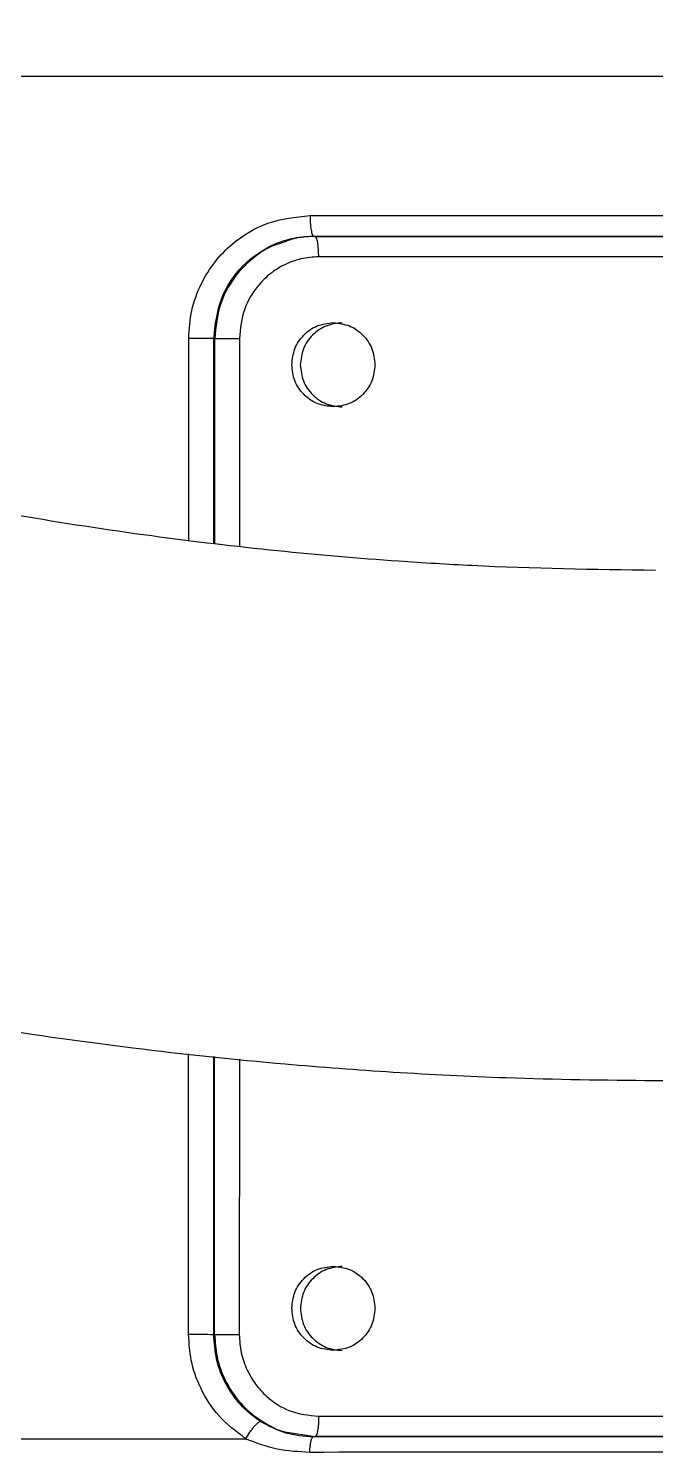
# Model space of a CAD drawing. Header units: millimetres. Extents: x 2271 to 4415, y 823 to 2339.
# Drawn here: x 3097.8 to 3122.4, y 1039 to 1095 of the extents above; entities that cross this region are included whole.
import ezdxf

# ---------------------------------------------------------------- set-up
doc = ezdxf.new("R2010")
doc.units = ezdxf.units.MM

msp = doc.modelspace()

# ---------------------------------------------------------------- linework, layer by layer
at = {"color": 7, "linetype": 'Continuous', "lineweight": 25}
for p, q in [((3108.978, 1086.812), (3109.04, 1086.8)), ((3109.083, 1086.746), (3109.04, 1086.8)), ((3104.079, 1074.88), (3104.08, 1082.801)), ((3105.099, 1082.793), (3105.063, 1082.8)), ((3105.063, 1074.764), (3105.063, 1082.8)), ((3105.099, 1074.76), (3105.099, 1082.793)), ((3106.067, 1082.791), (3106.067, 1074.645)), ((3104.078, 1043.734), (3104.078, 1054.75)), ((3105.062, 1043.733), (3105.062, 1054.646)), ((3105.097, 1043.739), (3105.098, 1054.643)), ((3106.066, 1054.54), (3106.065, 1043.738)), ((3105.062, 1043.733), (3105.097, 1043.739)), ((3107.847, 1039.926), (3109.036, 1039.734)), ((3109.036, 1039.734), (3108.959, 1039.721)), ((3109.08, 1039.786), (3109.036, 1039.734))]:
    msp.add_line(p, q, dxfattribs=at)
at = {"color": 7, "linetype": 'Continuous', "lineweight": 25, "flags": 128}
for points in [[(3096.796, 1093.077), (3101.781, 1093.081), (3106.861, 1093.083), (3112.013, 1093.085), (3117.213, 1093.087), (3122.437, 1093.087), (3127.664, 1093.087), (3132.868, 1093.086), (3138.027, 1093.084), (3143.117, 1093.081), (3148.116, 1093.078), (3153.001, 1093.074), (3157.75, 1093.069)], [(3045.478, 1039.514), (3046.37, 1039.525), (3047.614, 1039.536), (3049.204, 1039.547), (3051.135, 1039.557), (3053.396, 1039.568), (3055.977, 1039.578), (3058.867, 1039.587), (3062.052, 1039.596), (3065.517, 1039.605), (3069.246, 1039.613), (3073.223, 1039.62), (3077.428, 1039.627), (3081.842, 1039.633), (3086.446, 1039.639), (3091.217, 1039.644), (3096.134, 1039.648), (3101.173, 1039.652), (3106.313, 1039.654)]]:
    msp.add_lwpolyline(points, dxfattribs=at)
at = {"color": 7, "linetype": 'Continuous', "lineweight": 25}
for centre, radius, start, end in [((3104.337, 923.695), 159.106, 89.73825, 90.09254), ((3105.819, 1239.203), 156.412, 269.73624, 270.09082), ((3104.335, 884.626), 159.108, 89.73825, 90.09254), ((3105.818, 1200.154), 156.416, 269.73625, 270.09082)]:
    msp.add_arc(centre, radius, start, end, dxfattribs=at)
for points, knots in [([(3122.336, 1053.698), (3124.897, 1053.722), (3128.477, 1053.757), (3133.746, 1054.036), (3138.211, 1054.371), (3143.527, 1054.937), (3149.096, 1055.71), (3154.909, 1056.72), (3160.88, 1057.976), (3166.957, 1059.487), (3173.094, 1061.258), (3179.26, 1063.292), (3185.423, 1065.591), (3191.56, 1068.157), (3197.648, 1070.987), (3203.668, 1074.081), (3209.6, 1077.435), (3215.43, 1081.048), (3221.139, 1084.913), (3226.715, 1089.027), (3232.142, 1093.384), (3237.408, 1097.979), (3242.499, 1102.803), (3247.404, 1107.851), (3252.111, 1113.114), (3256.609, 1118.584), (3260.887, 1124.252), (3264.936, 1130.109), (3268.745, 1136.146), (3272.307, 1142.352), (3275.612, 1148.716), (3278.653, 1155.229), (3281.422, 1161.878), (3283.913, 1168.653), (3286.118, 1175.54), (3288.033, 1182.529), (3289.651, 1189.607), (3290.969, 1196.76), (3291.982, 1203.977), (3292.686, 1211.244), (3293.079, 1218.549), (3293.158, 1225.877), (3292.921, 1233.215), (3292.367, 1240.549), (3291.495, 1247.867), (3290.304, 1255.154), (3288.796, 1262.397), (3286.971, 1269.581), (3284.831, 1276.694), (3282.377, 1283.722), (3279.612, 1290.65), (3276.539, 1297.466), (3273.162, 1304.157), (3269.485, 1310.709), (3265.511, 1317.109), (3261.246, 1323.344), (3256.695, 1329.402), (3251.863, 1335.271), (3246.756, 1340.937), (3241.379, 1346.39), (3235.933, 1351.437), (3230.459, 1356.09), (3225.001, 1360.359), (3219.376, 1364.401), (3213.595, 1368.21), (3207.667, 1371.778), (3201.605, 1375.1), (3195.419, 1378.17), (3189.122, 1380.984), (3182.729, 1383.536), (3176.253, 1385.822), (3169.716, 1387.838), (3163.141, 1389.58), (3156.568, 1391.045), (3150.074, 1392.227), (3143.785, 1393.124), (3138.261, 1393.707), (3133.378, 1394.075), (3128.554, 1394.315), (3122.58, 1394.432), (3117.063, 1394.321), (3111.794, 1394.05), (3107.329, 1393.712), (3102.013, 1393.147), (3096.444, 1392.374), (3090.631, 1391.364), (3084.659, 1390.108), (3078.583, 1388.597), (3072.445, 1386.826), (3066.28, 1384.792), (3060.117, 1382.493), (3053.98, 1379.928), (3047.892, 1377.097), (3041.872, 1374.003), (3035.939, 1370.649), (3030.11, 1367.037), (3024.401, 1363.171), (3018.825, 1359.057), (3013.398, 1354.7), (3008.132, 1350.105), (3003.041, 1345.281), (2998.136, 1340.233), (2993.429, 1334.97), (2988.931, 1329.5), (2984.653, 1323.832), (2980.604, 1317.975), (2976.795, 1311.938), (2973.233, 1305.732), (2969.928, 1299.368), (2966.885, 1292.856), (2964.123, 1286.204), (2961.786, 1279.922), (2960.508, 1275.817), (2959.945, 1274.009)], [0, 0, 0, 0, 0.010207, 0.014274, 0.021037, 0.028056, 0.035587, 0.043451, 0.051578, 0.059911, 0.06841, 0.077044, 0.085791, 0.094634, 0.103558, 0.112554, 0.121612, 0.130726, 0.13989, 0.149098, 0.158347, 0.167633, 0.176954, 0.186306, 0.195688, 0.205098, 0.214535, 0.223996, 0.233481, 0.242989, 0.252518, 0.262068, 0.271639, 0.281229, 0.290838, 0.300466, 0.310113, 0.319778, 0.329461, 0.339162, 0.348881, 0.358618, 0.368373, 0.378146, 0.387938, 0.397748, 0.407578, 0.417427, 0.427296, 0.437185, 0.447097, 0.457031, 0.466988, 0.47697, 0.486979, 0.497016, 0.507082, 0.517181, 0.527315, 0.537488, 0.547704, 0.556915, 0.566123, 0.575327, 0.584526, 0.593719, 0.602905, 0.612082, 0.621247, 0.630396, 0.639524, 0.64862, 0.657668, 0.666638, 0.675463, 0.683979, 0.691963, 0.697606, 0.703501, 0.71122, 0.721427, 0.725494, 0.732257, 0.739276, 0.746807, 0.754671, 0.762798, 0.771131, 0.77963, 0.788264, 0.797011, 0.805853, 0.814778, 0.823774, 0.832832, 0.841946, 0.85111, 0.860318, 0.869567, 0.878853, 0.888174, 0.897526, 0.906908, 0.916318, 0.925755, 0.935216, 0.944701, 0.954208, 0.963738, 0.973288, 0.982858, 0.992449, 1, 1, 1, 1]), ([(2952.466, 1225.19), (2952.45, 1224.197), (2952.395, 1220.759), (2952.631, 1214.869), (2953.17, 1207.535), (2954.046, 1200.217), (2955.235, 1192.93), (2956.744, 1185.688), (2958.569, 1178.503), (2960.709, 1171.39), (2963.163, 1164.363), (2965.928, 1157.434), (2969, 1150.618), (2972.378, 1143.927), (2976.055, 1137.375), (2980.029, 1130.975), (2984.294, 1124.74), (2988.845, 1118.682), (2993.677, 1112.813), (2998.784, 1107.147), (3004.161, 1101.694), (3009.607, 1096.647), (3015.081, 1091.995), (3020.539, 1087.725), (3026.164, 1083.683), (3031.945, 1079.874), (3037.873, 1076.306), (3043.935, 1072.984), (3050.121, 1069.914), (3056.418, 1067.101), (3062.811, 1064.549), (3069.287, 1062.262), (3075.824, 1060.246), (3082.399, 1058.504), (3088.972, 1057.039), (3095.466, 1055.857), (3101.755, 1054.96), (3107.279, 1054.376), (3112.162, 1054.011), (3116.986, 1053.763), (3120.4, 1053.721), (3122.336, 1053.698)], [0, 0, 0, 0, 0.011098, 0.038456, 0.065866, 0.093327, 0.120841, 0.148408, 0.176031, 0.203709, 0.231446, 0.259243, 0.287104, 0.31503, 0.343027, 0.371097, 0.399245, 0.427478, 0.455801, 0.484223, 0.512754, 0.541404, 0.567237, 0.593062, 0.618875, 0.644675, 0.670459, 0.696222, 0.721959, 0.747663, 0.773323, 0.798921, 0.824432, 0.849809, 0.874965, 0.899718, 0.9236, 0.945993, 0.961817, 0.978352, 1, 1, 1, 1]), ([(3122.387, 1073.698), (3119.987, 1073.735), (3116.628, 1073.787), (3111.686, 1074.091), (3107.496, 1074.448), (3102.509, 1075.039), (3097.288, 1075.839), (3091.842, 1076.876), (3086.254, 1078.16), (3080.575, 1079.699), (3074.846, 1081.497), (3069.103, 1083.557), (3063.373, 1085.882), (3057.678, 1088.465), (3052.057, 1091.333), (3048.135, 1093.465), (3046.132, 1094.707), (3045.932, 1094.831)], [0, 0, 0, 0, 0.089708, 0.125509, 0.185041, 0.24684, 0.313151, 0.382408, 0.453986, 0.527384, 0.602246, 0.678309, 0.755372, 0.833285, 0.911926, 0.991202, 1, 1, 1, 1]), ([(3104.08, 1082.801), (3104.103, 1083.168), (3104.151, 1083.905), (3104.531, 1084.933), (3105.08, 1085.814), (3105.924, 1086.679), (3107.169, 1087.44), (3108.276, 1087.555), (3108.839, 1087.613)], [0, 0, 0, 0, 0.144955, 0.291072, 0.429926, 0.55636, 0.774114, 1, 1, 1, 1]), ([(3108.839, 1087.613), (3108.841, 1087.514), (3108.844, 1087.362), (3108.861, 1087.177), (3108.879, 1087.05), (3108.901, 1086.947), (3108.933, 1086.845), (3108.961, 1086.825), (3108.978, 1086.812)], [0, 0, 0, 0, 0.2398052, 0.3685843, 0.5, 0.6314158, 0.7601948, 1, 1, 1, 1]), ([(3105.063, 1082.8), (3105.122, 1083.326), (3105.24, 1084.378), (3106.143, 1085.713), (3107.222, 1086.451), (3108.207, 1086.766), (3108.721, 1086.797), (3108.978, 1086.812)], [0, 0, 0, 0, 0.250222, 0.500218, 0.74969, 0.874861, 1, 1, 1, 1]), ([(3107.748, 1086.548), (3107.603, 1086.503), (3107.203, 1086.378), (3106.626, 1085.988), (3105.881, 1085.283), (3105.237, 1084.199), (3105.144, 1083.246), (3105.099, 1082.793)], [0, 0, 0, 0, 0.093897, 0.258023, 0.422171, 0.724916, 1, 1, 1, 1]), ([(3109.04, 1086.8), (3108.758, 1086.789), (3108.312, 1086.773), (3107.9, 1086.608), (3107.748, 1086.548)], [0, 0, 0, 0, 0.632839, 1, 1, 1, 1]), ([(3108.978, 1086.812), (3111.262, 1086.812), (3115.83, 1086.814), (3120.453, 1086.814), (3122.765, 1086.814)], [0, 0, 0, 0, 0.5, 1, 1, 1, 1]), ([(3109.04, 1086.8), (3111.299, 1086.8), (3113.992, 1086.801), (3117.542, 1086.802), (3119.589, 1086.802), (3121.397, 1086.802), (3122.417, 1086.802), (3122.675, 1086.802), (3122.741, 1086.802), (3122.758, 1086.802), (3122.763, 1086.802), (3122.764, 1086.802), (3122.765, 1086.802), (3122.765, 1086.802)], [0, 0, 0, 0, 0.497027, 0.592231, 0.774282, 0.942828, 0.985336, 0.996149, 0.998944, 0.99969, 0.999899, 0.999963, 1, 1, 1, 1]), ([(3109.179, 1085.998), (3109.177, 1086.095), (3109.173, 1086.299), (3109.147, 1086.524), (3109.118, 1086.659), (3109.099, 1086.73), (3109.086, 1086.743), (3109.083, 1086.746)], [0, 0, 0, 0, 0.29566, 0.618308, 0.783604, 0.946574, 1, 1, 1, 1]), ([(3109.179, 1085.998), (3108.945, 1085.983), (3108.474, 1085.952), (3107.831, 1085.706), (3107.27, 1085.354), (3106.707, 1084.802), (3106.187, 1083.951), (3106.108, 1083.188), (3106.067, 1082.791)], [0, 0, 0, 0, 0.142859, 0.286474, 0.415247, 0.544304, 0.763146, 1, 1, 1, 1]), ([(3175.894, 1085.975), (3175.045, 1085.976), (3173.12, 1085.978), (3169.957, 1085.982), (3166.534, 1085.985), (3161.543, 1085.989), (3154.722, 1085.994), (3145.823, 1085.998), (3136.673, 1086), (3127.425, 1086.001), (3118.206, 1086.001), (3112.176, 1085.999), (3109.179, 1085.998)], [0, 0, 0, 0, 0.048952, 0.110958, 0.16991, 0.225807, 0.358661, 0.489986, 0.619783, 0.748051, 0.87479, 1, 1, 1, 1]), ([(3108.123, 1081.766), (3108.147, 1081.98), (3108.195, 1082.41), (3108.568, 1082.956), (3109.107, 1083.341), (3109.537, 1083.391), (3109.752, 1083.417)], [0, 0, 0, 0, 0.246716, 0.496183, 0.748181, 1, 1, 1, 1]), ([(3109.752, 1083.417), (3109.968, 1083.392), (3110.399, 1083.341), (3110.939, 1082.955), (3111.313, 1082.409), (3111.361, 1081.98), (3111.385, 1081.767)], [0, 0, 0, 0, 0.252568, 0.504589, 0.753637, 1, 1, 1, 1]), ([(3109.752, 1080.117), (3109.537, 1080.142), (3109.106, 1080.192), (3108.567, 1080.578), (3108.194, 1081.124), (3108.146, 1081.553), (3108.123, 1081.766)], [0, 0, 0, 0, 0.252697, 0.504909, 0.753898, 1, 1, 1, 1]), ([(3111.385, 1081.767), (3111.361, 1081.553), (3111.313, 1081.123), (3110.938, 1080.577), (3110.397, 1080.192), (3109.967, 1080.142), (3109.752, 1080.117)], [0, 0, 0, 0, 0.246955, 0.496409, 0.748277, 1, 1, 1, 1]), ([(3108.123, 1044.766), (3108.147, 1044.98), (3108.195, 1045.41), (3108.568, 1045.956), (3109.107, 1046.341), (3109.537, 1046.392), (3109.752, 1046.417)], [0, 0, 0, 0, 0.246716, 0.496183, 0.748181, 1, 1, 1, 1]), ([(3109.752, 1046.417), (3109.968, 1046.392), (3110.399, 1046.341), (3110.939, 1045.955), (3111.313, 1045.409), (3111.361, 1044.98), (3111.385, 1044.767)], [0, 0, 0, 0, 0.252568, 0.504589, 0.753637, 1, 1, 1, 1]), ([(3109.752, 1043.117), (3109.537, 1043.142), (3109.106, 1043.192), (3108.567, 1043.579), (3108.194, 1044.124), (3108.146, 1044.553), (3108.123, 1044.766)], [0, 0, 0, 0, 0.252697, 0.504909, 0.753898, 1, 1, 1, 1]), ([(3111.385, 1044.767), (3111.361, 1044.553), (3111.313, 1044.123), (3110.938, 1043.577), (3110.397, 1043.192), (3109.967, 1043.142), (3109.752, 1043.117)], [0, 0, 0, 0, 0.246955, 0.496409, 0.748277, 1, 1, 1, 1]), ([(3106.313, 1039.654), (3105.941, 1039.936), (3105.225, 1040.478), (3104.529, 1041.579), (3104.142, 1042.677), (3104.098, 1043.399), (3104.078, 1043.734)], [0, 0, 0, 0, 0.289317, 0.556861, 0.794359, 1, 1, 1, 1]), ([(3106.898, 1040.332), (3106.889, 1040.338), (3106.807, 1040.39), (3106.535, 1040.581), (3106.046, 1041.021), (3105.508, 1041.779), (3105.13, 1042.733), (3105.084, 1043.411), (3105.062, 1043.733)], [0, 0, 0, 0, 0.00842, 0.072905, 0.250214, 0.500148, 0.762303, 1, 1, 1, 1]), ([(3105.097, 1043.739), (3105.116, 1043.45), (3105.153, 1042.848), (3105.433, 1042.059), (3105.86, 1041.326), (3106.431, 1040.678), (3107.133, 1040.226), (3107.617, 1039.962), (3107.838, 1039.927), (3107.847, 1039.926)], [0, 0, 0, 0, 0.171291, 0.356774, 0.490954, 0.676469, 0.865666, 0.994174, 1, 1, 1, 1]), ([(3106.065, 1043.738), (3106.08, 1043.497), (3106.11, 1043.016), (3106.347, 1042.355), (3106.686, 1041.777), (3107.219, 1041.197), (3108.044, 1040.657), (3108.79, 1040.575), (3109.177, 1040.533)], [0, 0, 0, 0, 0.14404, 0.288565, 0.417763, 0.546793, 0.764831, 1, 1, 1, 1]), ([(3106.313, 1039.654), (3106.369, 1039.742), (3106.454, 1039.876), (3106.574, 1040.036), (3106.662, 1040.145), (3106.743, 1040.231), (3106.832, 1040.313), (3106.872, 1040.324), (3106.898, 1040.332)], [0, 0, 0, 0, 0.242638, 0.372608, 0.50472, 0.63614, 0.76412, 1, 1, 1, 1]), ([(3108.959, 1039.721), (3108.595, 1039.748), (3107.863, 1039.803), (3107.221, 1040.155), (3106.898, 1040.332)], [0, 0, 0, 0, 0.496296, 1, 1, 1, 1]), ([(3109.177, 1040.533), (3109.175, 1040.433), (3109.172, 1040.281), (3109.155, 1040.098), (3109.137, 1039.97), (3109.114, 1039.871), (3109.095, 1039.801), (3109.083, 1039.789), (3109.08, 1039.786)], [0, 0, 0, 0, 0.300445, 0.461774, 0.626406, 0.791044, 0.952392, 1, 1, 1, 1]), ([(3109.177, 1040.533), (3111.572, 1040.533), (3116.377, 1040.535), (3123.701, 1040.535), (3129.646, 1040.535), (3134.178, 1040.535), (3137.311, 1040.534), (3140.427, 1040.533), (3143.521, 1040.533), (3146.586, 1040.531), (3149.618, 1040.53), (3153.872, 1040.528), (3159.412, 1040.525), (3166.156, 1040.519), (3172.884, 1040.513), (3178.605, 1040.505), (3183.325, 1040.498), (3187.128, 1040.49), (3190.562, 1040.482), (3193.52, 1040.473), (3195.974, 1040.463), (3197.019, 1040.457), (3197.551, 1040.453)], [0, 0, 0, 0, 0.060834, 0.1220737, 0.183719, 0.2102711, 0.2368979, 0.2635992, 0.2903751, 0.3172255, 0.3441506, 0.3711502, 0.4324096, 0.4986217, 0.5697855, 0.6458999, 0.6994123, 0.7551267, 0.8130428, 0.8731605, 0.9354796, 1, 1, 1, 1]), ([(3106.313, 1039.654), (3106.721, 1039.5), (3107.53, 1039.194), (3108.398, 1039.153), (3108.828, 1039.132)], [0, 0, 0, 0, 0.50438, 1, 1, 1, 1]), ([(3108.828, 1039.132), (3108.833, 1039.213), (3108.844, 1039.378), (3108.876, 1039.568), (3108.916, 1039.694), (3108.945, 1039.712), (3108.959, 1039.721)], [0, 0, 0, 0, 0.253181, 0.513078, 0.765924, 1, 1, 1, 1]), ([(3198.844, 1039.64), (3198.119, 1039.645), (3196.669, 1039.654), (3192.879, 1039.667), (3187.981, 1039.679), (3181.94, 1039.69), (3174.892, 1039.699), (3166.949, 1039.708), (3158.25, 1039.714), (3148.942, 1039.719), (3139.185, 1039.723), (3129.151, 1039.724), (3118.991, 1039.724), (3112.303, 1039.722), (3108.959, 1039.721)], [0, 0, 0, 0, 0.083333, 0.166667, 0.25, 0.333334, 0.416667, 0.5, 0.583334, 0.666667, 0.75, 0.833334, 0.916667, 1, 1, 1, 1]), ([(3198.307, 1039.654), (3197.807, 1039.657), (3196.822, 1039.664), (3194.541, 1039.673), (3191.78, 1039.682), (3188.552, 1039.69), (3184.941, 1039.697), (3180.395, 1039.705), (3174.792, 1039.712), (3168.073, 1039.72), (3161.171, 1039.725), (3154.241, 1039.73), (3147.417, 1039.733), (3140.807, 1039.735), (3134.497, 1039.737), (3127.975, 1039.737), (3121.393, 1039.737), (3114.915, 1039.736), (3110.909, 1039.735), (3109.036, 1039.734)], [0, 0, 0, 0, 0.060587, 0.1195299, 0.1768287, 0.2324833, 0.2864935, 0.3388593, 0.4142998, 0.4860434, 0.5540892, 0.6184368, 0.6790855, 0.7360349, 0.7892846, 0.838834, 0.8991333, 0.9528558, 1, 1, 1, 1]), ([(3108.828, 1039.132), (3111.853, 1039.133), (3117.89, 1039.135), (3127.043, 1039.135), (3136.085, 1039.134), (3144.912, 1039.131), (3153.404, 1039.126), (3160.249, 1039.121), (3165.706, 1039.116), (3170.059, 1039.111), (3174.516, 1039.106), (3178.995, 1039.099), (3183.129, 1039.092), (3186.869, 1039.084), (3190.188, 1039.076), (3193.223, 1039.067), (3195.875, 1039.057), (3198.11, 1039.046), (3199.088, 1039.039), (3199.587, 1039.035)], [0, 0, 0, 0, 0.0746907, 0.1490623, 0.2231148, 0.2968479, 0.3702616, 0.4433557, 0.4832428, 0.5266364, 0.5735359, 0.623941, 0.6778511, 0.7254581, 0.7754993, 0.8279744, 0.882883, 0.940225, 1, 1, 1, 1])]:
    msp.add_open_spline(points, degree=3, knots=knots, dxfattribs=at)
for points in [[(3108.839, 1087.613), (3111.147, 1087.614), (3115.762, 1087.615), (3120.434, 1087.616), (3122.769, 1087.616)], [(3110.102, 1083.411), (3109.886, 1083.386), (3109.456, 1083.337), (3108.912, 1082.955), (3108.532, 1082.409), (3108.483, 1081.977), (3108.458, 1081.761)], [(3108.458, 1081.761), (3108.483, 1081.545), (3108.532, 1081.112), (3108.913, 1080.567), (3109.456, 1080.185), (3109.887, 1080.136), (3110.102, 1080.111)], [(3110.104, 1046.411), (3109.889, 1046.386), (3109.458, 1046.337), (3108.915, 1045.955), (3108.535, 1045.409), (3108.485, 1044.977), (3108.461, 1044.761)], [(3108.461, 1044.761), (3108.485, 1044.545), (3108.535, 1044.112), (3108.915, 1043.567), (3109.458, 1043.185), (3109.889, 1043.136), (3110.104, 1043.111)]]:
    msp.add_open_spline(points, degree=3, dxfattribs=at)

doc.saveas('drawing.dxf')
